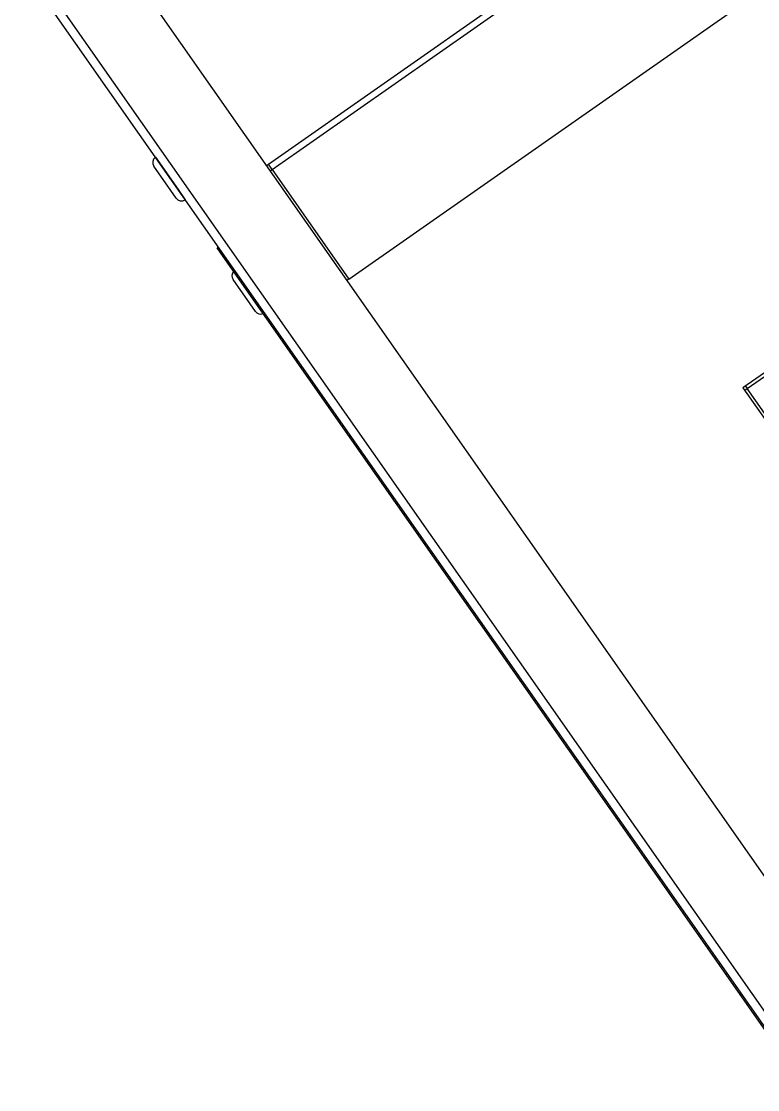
# Model space of a CAD drawing. Header units: millimetres. Extents: x 152904052 to 153933663, y 538271515 to 539240469.
# Drawn here: x 153346420.1 to 153346761, y 538941690.6 to 538942185.4 of the extents above; entities that cross this region are included whole.
import ezdxf

# ---------------------------------------------------------------- set-up
doc = ezdxf.new("R2010")
doc.units = ezdxf.units.MM
doc.layers.add('POWR', color=5, linetype='Continuous')

msp = doc.modelspace()

# ---------------------------------------------------------------- linework, layer by layer
at = {"layer": 'POWR', "color": 7}
for p, q in [((153346534.48, 538942119.3), (153347379.03, 538942710.65)), ((153346536.26, 538942116.76), (153347380.81, 538942708.11)), ((153346571.76, 538942066.05), (153347416.31, 538942657.41)), ((153346817.35, 538941713.57), (153346347.02, 538942385.27)), ((153346784.59, 538941690.63), (153346314.25, 538942362.33)), ((153346787.95, 538941692.98), (153346317.61, 538942364.68)), ((153346964.06, 538942162.63), (153346754.24, 538942015.71)), ((153346756.19, 538942015.37), (153346964.87, 538942161.49)), ((153346482.2, 538942122.48), (153346482.17, 538942122.46)), ((153346482.17, 538942122.46), (153346492.66, 538942107.47)), ((153346533.66, 538942118.72), (153346534.48, 538942119.3)), ((153346536.26, 538942116.76), (153346534.48, 538942119.3)), ((153346489.3, 538942107.04), (153346481.43, 538942118.28)), ((153346535.38, 538942116.27), (153346536.2, 538942116.84)), ((153346535.44, 538942116.18), (153346536.26, 538942116.76)), ((153346536.26, 538942116.76), (153346571.76, 538942066.05)), ((153346491.75, 538942103.54), (153346489.3, 538942107.04)), ((153346492.66, 538942107.47), (153346495.93, 538942102.8)), ((153346495.93, 538942102.8), (153346495.96, 538942102.82)), ((153346510.71, 538942080.55), (153346511.28, 538942080.95)), ((153346511.28, 538942080.95), (153346510.71, 538942080.55)), ((153346513.57, 538942076.46), (153346510.71, 538942080.55)), ((153346510.71, 538942080.55), (153346510.71, 538942080.55)), ((153346514.15, 538942076.86), (153346513.57, 538942076.46)), ((153346772.03, 538941707.35), (153346513.57, 538942076.46)), ((153346526.05, 538942054.55), (153346518.14, 538942065.86)), ((153346571.76, 538942066.05), (153346570.95, 538942065.48)), ((153346528.46, 538942051.11), (153346526.05, 538942054.55)), ((153346754.24, 538942015.71), (153346877.56, 538941839.59)), ((153346755.04, 538942014.56), (153346756.19, 538942015.37)), ((153346755.39, 538942016.51), (153346756.19, 538942015.37)), ((153346875.95, 538941844.33), (153346756.19, 538942015.37))]:
    msp.add_line(p, q, dxfattribs=at)
for centre, start, end in [((153346483.89, 538942120), 125, 215), ((153346494.21, 538942105.26), 215, 305), ((153346520.59, 538942067.58), 137.709, 215), ((153346530.92, 538942052.83), 215, 292.291)]:
    msp.add_arc(centre, 3, start, end, dxfattribs=at)

doc.saveas('drawing.dxf')
